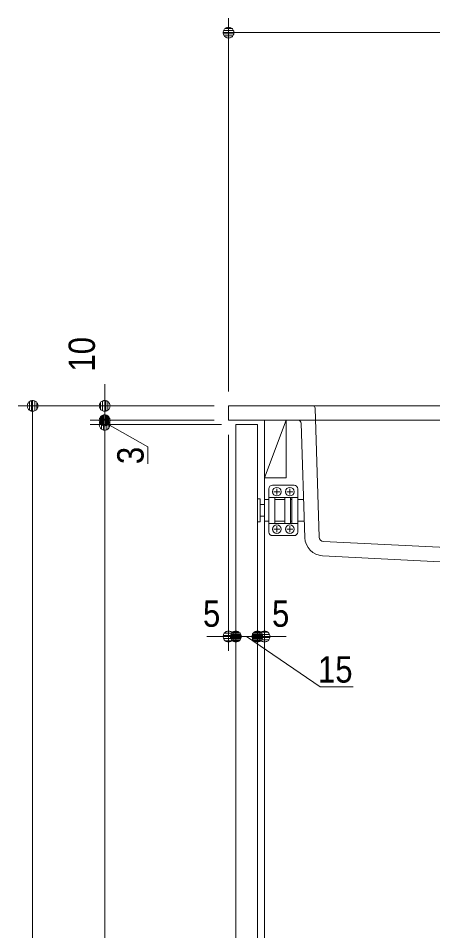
# Model space of a CAD drawing. Units: millimetres, scale not verified. Extents: x -3031 to 3031, y -1522 to 1522.
# Drawn here: x -654 to -366, y -444 to 189 of the extents above; entities that cross this region are included whole.
import ezdxf
from ezdxf.enums import TextEntityAlignment as Align

# ---------------------------------------------------------------- set-up
doc = ezdxf.new("R2010")
doc.units = ezdxf.units.MM
doc.header["$LTSCALE"] = 10
doc.linetypes.add('CHAIN1', pattern=[8, 5, -1, 1, -1])
for name, color, linetype, lineweight in [('0-1_5ボウル・キャビネット', 7, 'Continuous', 9), ('0-2_2寸法-1', 7, 'Continuous', 9), ('0-3_0', 7, 'Continuous', 9), ('0-4_2寸法-2', 7, 'Continuous', 9)]:
    doc.layers.add(name, color=color, linetype=linetype, lineweight=lineweight)
doc.styles.add('ＭＳ Ｐゴシック', font='')
doc.styles.get('ＭＳ Ｐゴシック').set_extended_font_data('MS PGothic')

# ---------------------------------------------------------------- blocks, each defined once
blk = doc.blocks.new('_Dot')
at = {"layer": '0-3_0'}
for p, q in [((-5, 0), (-10, 0)), ((4.89, 1), (-4.89, 1)), ((3.99, 3), (-3.99, 3)), ((4.58, -1.99), (-4.58, -1.99)), ((3, -3.99), (-3, -3.99))]:
    blk.add_line(p, q, dxfattribs=at)
for points in [[(5, 0), (4.96, 0.63), (4.84, 1.24), (4.65, 1.84), (4.38, 2.41), (4.05, 2.94), (3.64, 3.42), (3.19, 3.85), (2.68, 4.22), (2.13, 4.52), (1.55, 4.76), (0.94, 4.91), (0.31, 4.99), (-0.31, 4.99), (-0.94, 4.91), (-1.55, 4.76), (-2.13, 4.52), (-2.68, 4.22), (-3.19, 3.85), (-3.64, 3.42), (-4.05, 2.94), (-4.38, 2.41), (-4.65, 1.84), (-4.84, 1.24), (-4.96, 0.63), (-5, 0), (0, 0)], [(-5, 0), (-4.96, -0.63), (-4.84, -1.24), (-4.65, -1.84), (-4.38, -2.41), (-4.05, -2.94), (-3.64, -3.42), (-3.19, -3.85), (-2.68, -4.22), (-2.13, -4.52), (-1.55, -4.76), (-0.94, -4.91), (-0.31, -4.99), (0.31, -4.99), (0.94, -4.91), (1.55, -4.76), (2.13, -4.52), (2.68, -4.22), (3.19, -3.85), (3.64, -3.42), (4.05, -2.94), (4.38, -2.41), (4.65, -1.84), (4.84, -1.24), (4.96, -0.63), (5, 0), (0, 0)]]:
    blk.add_lwpolyline(points, close=True, dxfattribs=at)
blk = doc.blocks.new('グループ-17')
at = {"layer": '0-1_5ボウル・キャビネット'}
for p, q in [((4395.5, -800), (3860, -800)), ((3860, -800), (3860, -900)), ((4345.5, -800), (6874.5, -800)), ((4489.3, -1711.4), (4460.5, -814.5)), ((6830.8, -1746.3), (6859.6, -814.5)), ((6874.5, -800), (7910, -800)), ((7180, -900), (7180, -800)), ((7540, -900), (7540, -800)), ((7910, -800), (7910, -900)), ((4343.8, -900), (3860, -900)), ((4389.3, -1714.6), (4363.8, -919.4)), ((6930.7, -1749.4), (6956.4, -919.4)), ((6976.4, -900), (7910, -900)), ((5710, -1800), (4517.8, -1740.4)), ((5710, -1800), (6310, -1800)), ((5710, -1800), (5730, -1820)), ((5730, -1880), (5730, -1820)), ((6310, -1800), (6290, -1820)), ((6290, -1880), (6290, -1820)), ((6310, -1800), (6802.3, -1775.4)), ((5522.5, -1890.7), (4512.8, -1840.3)), ((5730, -1880), (5810, -1880)), ((5810, -1960), (5810, -1880)), ((6210, -1960), (6210, -1880)), ((6290, -1880), (6210, -1880)), ((6497.5, -1890.7), (6807.3, -1875.3)), ((6210, -1960), (5810, -1960))]:
    blk.add_line(p, q, dxfattribs=at)
for points in [[(5810, -1960), (5610, -1960), (5555.3, -1905.3)], [(6210, -1960), (6410, -1960), (6464.7, -1905.3)]]:
    blk.add_lwpolyline(points, dxfattribs=at)
for centre, radius, start, end in [((4445.5, -815), 15, 1.8397, 90), ((6874.5, -815), 15, 90, 178.23126), ((4343.8, -920), 20, 1.8397, 90), ((6976.4, -920), 20, 90, 178.23126), ((4519.3, -1710.4), 130, 181.8397, 267.13759), ((4519.3, -1710.4), 30, 181.8397, 267.13759), ((6800.8, -1745.4), 30, 272.86241, 358.23126), ((6800.8, -1745.4), 130, 272.86241, 358.23126), ((5520, -1940.7), 50, 45, 87.13759), ((6500, -1940.7), 50, 92.86241, 135)]:
    blk.add_arc(centre, radius, start, end, dxfattribs=at)
blk = doc.blocks.new('グループ-52')
at = {"layer": '0-1_5ボウル・キャビネット'}
for p, q in [((4180, -1450), (4250, -1450)), ((4290, -1450), (4300, -1450)), ((4340, -1450), (4380.8, -1450)), ((4180, -1600), (4250, -1600)), ((4290, -1600), (4300, -1600)), ((4340, -1600), (4385.6, -1600))]:
    blk.add_line(p, q, dxfattribs=at)
blk.add_lwpolyline([(4140, -1600), (4110, -1600), (4110, -1450), (4140, -1450)], dxfattribs=at)
blk = doc.blocks.new('グループ-53')
at = {"layer": '0-1_5ボウル・キャビネット'}
for p, q in [((4195, -1415), (4195, -1375)), ((4175, -1395), (4215, -1395))]:
    blk.add_line(p, q, dxfattribs=at)
blk.add_circle((4195, -1395), 30, dxfattribs=at)
blk = doc.blocks.new('グループ-54')
at = {"layer": '0-1_5ボウル・キャビネット'}
for p, q in [((4285, -1415), (4285, -1375)), ((4265, -1395), (4305, -1395))]:
    blk.add_line(p, q, dxfattribs=at)
blk.add_circle((4285, -1395), 30, dxfattribs=at)
blk = doc.blocks.new('グループ-55')
at = {"layer": '0-1_5ボウル・キャビネット'}
for p, q in [((4195, -1635), (4195, -1675)), ((4175, -1655), (4215, -1655))]:
    blk.add_line(p, q, dxfattribs=at)
blk.add_circle((4195, -1655), 30, dxfattribs=at)
blk = doc.blocks.new('グループ-56')
at = {"layer": '0-1_5ボウル・キャビネット'}
for p, q in [((4285, -1635), (4285, -1675)), ((4265, -1655), (4305, -1655))]:
    blk.add_line(p, q, dxfattribs=at)
blk.add_circle((4285, -1655), 30, dxfattribs=at)
blk = doc.blocks.new('グループ-57')
at = {"layer": '0-1_5ボウル・キャビネット'}
for p, q in [((4140, -1675), (4140, -1375)), ((4165, -1350), (4315, -1350)), ((4340, -1375), (4340, -1675)), ((4315, -1700), (4165, -1700))]:
    blk.add_line(p, q, dxfattribs=at)
for points in [[(4080, -1605), (4060, -1605), (4060, -1445), (4080, -1445)], [(4340, -1615), (4140, -1615), (4140, -1435), (4340, -1435)], [(4180, -1615), (4140, -1615), (4140, -1435), (4180, -1435)], [(4290, -1615), (4250, -1615), (4250, -1435), (4290, -1435)], [(4300, -1435), (4340, -1435), (4340, -1615), (4300, -1615)], [(4080, -1485), (4110, -1485), (4110, -1565), (4080, -1565)]]:
    blk.add_lwpolyline(points, close=True, dxfattribs=at)
for centre, start, end in [((4165, -1375), 90, 180), ((4315, -1375), 0, 90), ((4165, -1675), 180, 270), ((4315, -1675), 270, 0)]:
    blk.add_arc(centre, 25, start, end, dxfattribs=at)
for name in ['グループ-53', 'グループ-54', 'グループ-52', 'グループ-55', 'グループ-56']:
    blk.add_blockref(name, (0, 0), dxfattribs=at)

msp = doc.modelspace()

# ---------------------------------------------------------------- linework, layer by layer
at = {"layer": '0-1_5ボウル・キャビネット', "linetype": 'CHAIN1'}
msp.add_line((-482.75, -130), (-467.75, -90), dxfattribs=at)
at = {"layer": '0-1_5ボウル・キャビネット'}
for points in [[(-487.75, -93), (-502.75, -93), (-502.75, -865), (-487.75, -865)], [(-482.75, -90), (-102.75, -90), (-102.75, -900), (-482.75, -900)], [(-467.75, -90), (-467.75, -130), (-482.75, -130), (-482.75, -90)]]:
    msp.add_lwpolyline(points, close=True, dxfattribs=at)
at = {"layer": '0-2_2寸法-1'}
for p, q in [((-507.75, -70), (-507.75, 189)), ((-500.25, 179), (-110.25, 179)), ((-603.75, -80), (-653.75, -80)), ((-643.75, -892.5), (-643.75, -87.5)), ((-512.75, -93), (-603.75, -93)), ((-593.75, -857.5), (-593.75, -100.5))]:
    msp.add_line(p, q, dxfattribs=at)
at = {"layer": '0-4_2寸法-2'}
for p, q in [((-593.75, -72.5), (-593.75, -64.99)), ((-593.75, -82.5), (-593.75, -74.99)), ((-517.75, -80), (-603.75, -80)), ((-593.75, -90), (-593.75, -80)), ((-517.75, -90), (-603.75, -90)), ((-517.75, -90), (-603.75, -90)), ((-512.75, -93), (-603.75, -93)), ((-593.75, -90), (-593.75, -93)), ((-593.75, -97.5), (-593.75, -105.01)), ((-593.75, -100.5), (-593.75, -108.01)), ((-507.75, -100), (-507.75, -250)), ((-502.75, -230), (-502.65, -230)), ((-502.75, -230), (-502.65, -230)), ((-487.75, -230.2), (-487.75, -230)), ((-487.75, -230.2), (-487.75, -230)), ((-482.75, -230.2), (-482.75, -230)), ((-515.25, -240), (-522.76, -240)), ((-510.25, -240), (-517.76, -240)), ((-502.75, -240), (-507.75, -240)), ((-495.25, -240), (-502.76, -240)), ((-502.75, -240), (-487.75, -240)), ((-495.25, -240), (-487.74, -240)), ((-482.75, -240), (-487.75, -240)), ((-480.25, -240), (-472.74, -240)), ((-475.25, -240), (-467.74, -240))]:
    msp.add_line(p, q, dxfattribs=at)
for points in [[(-563.75, -120.13), (-563.75, -108.33), (-593.75, -91.5)], [(-421.34, -275), (-444.1, -275), (-495.25, -240)]]:
    msp.add_lwpolyline(points, dxfattribs=at)

# ---------------------------------------------------------------- block references
at = {"layer": '0-1_5ボウル・キャビネット', "xscale": 0.1, "yscale": 0.1}
for name in ['グループ-17', 'グループ-57']:
    msp.add_blockref(name, (-893.75, 0), dxfattribs=at)
at = {"layer": '0-2_2寸法-1', "xscale": 0.7503418, "yscale": 0.7503418}
for p, rotation in [((-507.75, 179), 180), ((-643.75, -80), 90), ((-593.75, -93), 90)]:
    msp.add_blockref('_Dot', p, dxfattribs=dict(at, rotation=rotation))
at = {"layer": '0-4_2寸法-2', "xscale": 0.7503418, "yscale": 0.7503418}
for p, rotation in [((-593.75, -80), 270), ((-593.75, -90), 270), ((-593.75, -90), 90), ((-593.75, -93), 90), ((-502.75, -240), 180), ((-487.75, -240), 180), ((-482.75, -240), 180)]:
    msp.add_blockref('_Dot', p, dxfattribs=dict(at, rotation=rotation))
for p in [(-507.75, -240), (-502.75, -240), (-487.75, -240)]:
    msp.add_blockref('_Dot', p, dxfattribs=at)

# ---------------------------------------------------------------- texts
at = {"layer": '0-4_2寸法-2', "style": 'ＭＳ Ｐゴシック', "width": 0.9}
for s, p in [('10', (-594.99, -56.16)), ('3', (-561.22, -120.38))]:
    msp.add_text(s, height=18.33, rotation=90, dxfattribs=at).set_placement(p, align=Align.BOTTOM_LEFT)
for s, p in [('5', (-525.51, -238.76)), ('5', (-477.6, -238.76)), ('15', (-445.68, -277.48))]:
    msp.add_text(s, height=18.33, dxfattribs=at).set_placement(p, align=Align.BOTTOM_LEFT)

doc.saveas('drawing.dxf')
